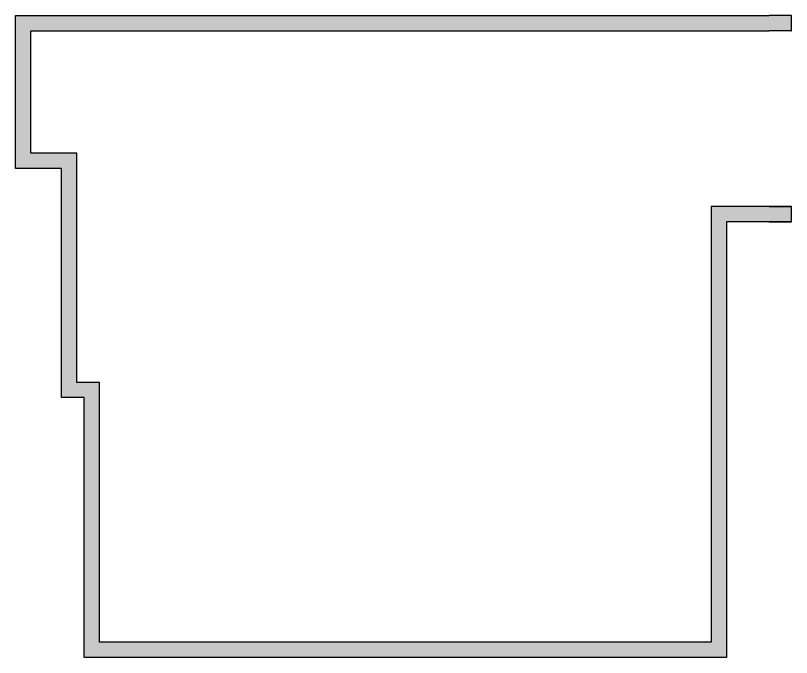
# Model space of a CAD drawing. Header units: inches. Extents: x -12025 to 97113, y -19657 to 37367.
# Drawn here: x 47364 to 52439, y -17056 to -12856 of the extents above; entities that cross this region are included whole.
import ezdxf

# ---------------------------------------------------------------- set-up
doc = ezdxf.new("R2010")
doc.units = ezdxf.units.IN
doc.header["$MEASUREMENT"] = 0
pattern_1 = [(0, (25996.298, -11270.444), (0, 26.67), []), (90, (25996.3, -11270.444), (-40, 26.67), [26.67, -26.67])]

msp = doc.modelspace()

# ---------------------------------------------------------------- hatches: boundary and pattern name
h = msp.add_hatch()
h.set_pattern_fill('AR-BRSTD', color=256, scale=10)
h.set_pattern_definition(pattern_1)
h.paths.add_polyline_path([(52294, -12956), (52438.3, -12956), (52438.3, -12956), (52438.3, -12856.1), (52432.1, -12856.1), (52294, -12856), (47364, -12856), (47364, -13856), (47664, -13856), (47664, -15356), (47814, -15356), (47814, -17056), (52014, -17056), (52014, -14206), (52438.3, -14206), (52438.3, -14106), (52294, -14106), (51914, -14106), (51914, -16956), (47914, -16956), (47914, -15256), (47764, -15256), (47764, -13756), (47464, -13756), (47464, -12956)])
h = msp.add_hatch()
h.set_pattern_fill('AR-BRSTD', color=256, scale=10)
h.set_pattern_definition(pattern_1)
h.paths.add_polyline_path([(52415, -14106), (52415, -12956), (47464, -12956), (47464, -13756), (47764, -13756), (47764, -15256), (47914, -15256), (47914, -16956), (51914, -16956), (51914, -14106)])
h.paths.add_polyline_path([(51914, -14106), (52415, -14106), (52415, -12956), (47464, -12956), (47464, -13756), (47764, -13756), (47764, -15256), (47914, -15256), (47914, -16956), (51914, -16956)])

# ---------------------------------------------------------------- linework, layer by layer
for p, q in [((52438.3, -12956), (52438.3, -12856)), ((52438.3, -14206), (52438.3, -14106))]:
    msp.add_line(p, q)
for points in [[(52439, -14206), (52014, -14206), (52014, -17056), (47814, -17056), (47814, -15356), (47664, -15356), (47664, -13856), (47364, -13856), (47364, -12856), (52294, -12856)], [(52438.3, -12856), (52294, -12856)], [(52438.3, -12856.1), (52432.1, -12856.1)], [(52439, -14106), (51914, -14106), (51914, -16956), (47914, -16956), (47914, -15256), (47764, -15256), (47764, -13756), (47464, -13756), (47464, -12956), (52294, -12956)], [(52439, -12956), (52294, -12956)], [(52434.1, -12956), (52438.3, -12956), (52438.3, -12956)], [(52294, -14106), (52439, -14106)], [(52294, -14206), (52438.3, -14206)]]:
    msp.add_lwpolyline(points)

doc.saveas('drawing.dxf')
